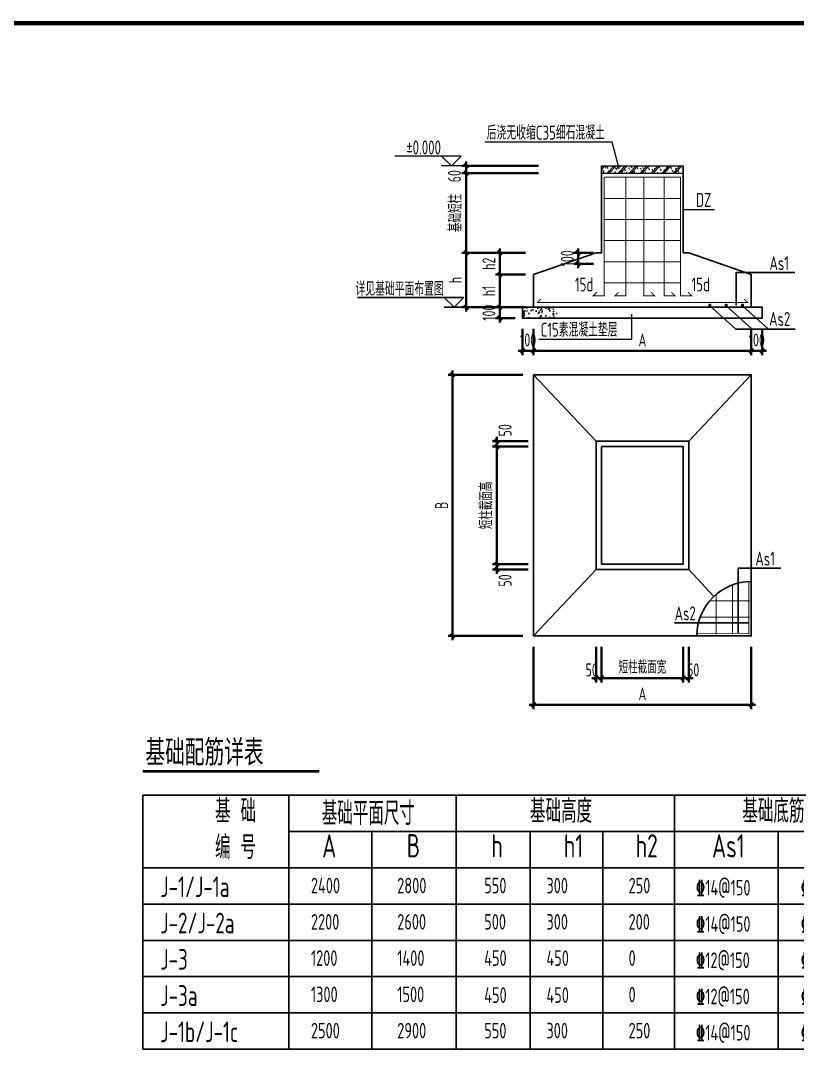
# Model space of a CAD drawing. Extents: x 69728788 to 150163257, y 20675998 to 43663798.
# Drawn here: x 75108611 to 75144537, y 21761923 to 21810388 of the extents above; entities that cross this region are included whole.
import ezdxf
from ezdxf.enums import TextEntityAlignment as Align

# ---------------------------------------------------------------- set-up
doc = ezdxf.new("R2010")
doc.units = 0
doc.header["$LTSCALE"] = 1000
doc.header["$MEASUREMENT"] = 0
doc.layers.get('0').update_dxf_attribs({"linetype": 'CONTINUOUS'})
doc.layers.get('DEFPOINTS').update_dxf_attribs({"linetype": 'CONTINUOUS'})
for name, color, linetype in [('BASE_DE', 7, 'CONTINUOUS'), ('COLU_DE_TH', 7, 'CONTINUOUS'), ('DIM', 3, 'CONTINUOUS'), ('HATCH', 254, 'CONTINUOUS'), ('NUM', 7, 'CONTINUOUS'), ('OTHER', 7, 'CONTINUOUS'), ('PUB_TEXT', 7, 'CONTINUOUS'), ('PUB_TITLE', 4, 'CONTINUOUS'), ('REIN', 1, 'CONTINUOUS'), ('TEXT', 7, 'CONTINUOUS'), ('THIN', 7, 'CONTINUOUS'), ('图名底线', 7, 'CONTINUOUS')]:
    doc.layers.add(name, color=color, linetype=linetype)
doc.layers.add('层116', color=1, linetype='CONTINUOUS', lineweight=35)
doc.styles.add('TSSD_Dimension', font='Tssdeng.shx', dxfattribs={"width": 0.699999988079071, "bigfont": 'hztxt.shx'})
doc.styles.add('TSSD_Rein', font='atssdeng.shx', dxfattribs={"width": 0.7, "bigfont": 'atssdchn.shx'})
doc.dimstyles.new('TSSD_200_100', dxfattribs={"dimtxt": 300, "dimasz": 100, "dimexe": 100, "dimexo": 250, "dimgap": 100, "dimtad": 1, "dimdec": 0, "dimlfac": 2, "dimzin": 0, "dimdsep": 46, "dimtxsty": 'TSSD_Dimension', "dimblk": 'ARCHTICK', "dimcen": 0, "dimdle": 100, "dimclrt": 7, "dimadec": 0, "dimazin": 0, "dimtfac": 1, "dimtdec": 0, "dimtix": 1, "dimtmove": 2, "dimatfit": 3, "dimfxl": 1, "dimtolj": 1, "dimtzin": 0, "dimarcsym": 0})
doc.dimstyles.new('TSSD_30_100', dxfattribs={"dimtxt": 300, "dimasz": 100, "dimexe": 100, "dimexo": 250, "dimgap": 100, "dimtad": 1, "dimdec": 0, "dimlfac": 0.3, "dimzin": 0, "dimdsep": 46, "dimtxsty": 'TSSD_Dimension', "dimblk": 'ARCHTICK', "dimcen": 0, "dimdle": 100, "dimclrt": 7, "dimadec": 0, "dimazin": 0, "dimtfac": 1, "dimtdec": 0, "dimtix": 1, "dimtmove": 2, "dimatfit": 3, "dimfxl": 1, "dimtolj": 1, "dimtzin": 0, "dimarcsym": 0})
pattern_1 = [(49.99999999999999, (326957.842831098, 399608.149270888), (135.5621745128575, -11.86015351182554), [14.17500000013752, -155.9250000015127]), (355, (326957.842831098, 399608.149270888), (-26.22400205311141, 142.1643132706814), [11.34000000011001, -124.7400000012101]), (100.4513999999999, (326969.1396786182, 399607.160925628), (109.3382731450108, 130.3040734507844), [12.04689591011685, -132.5158591692853]), (46.18420000000001, (326957.842831098, 399645.9492708883), (201.7085581922036, -31.28309370848791), [21.26250000020627, -233.887500002269]), (96.63559999999998, (326974.6518759032, 399643.3423358654), (176.6512513504187, 184.1082776019696), [18.0703444321751, -198.7737570019264]), (351.1842, (326957.842831098, 399645.9492708883), (176.6511076319693, 184.1084155766725), [17.01000000016502, -187.1100000018152]), (21, (326976.7428310982, 399636.4992708883), (112.8154328514837, -76.09497033648725), [14.17500000013752, -155.9250000015127]), (326.0000000000001, (326976.7428310982, 399636.4992708883), (45.98659773362508, 137.0533585151848), [11.34000000011001, -124.7400000012101]), (71.4514, (326986.1441131353, 399630.1580173543), (158.8020768034422, 60.95826387877237), [12.04689591011687, -132.5158591692856]), (45, (326957.842831098, 399608.149270888), (-127.2951305173902, 127.2951305173902), []), (45, (327004.9062880985, 399608.149270888), (-127.2951305173902, 127.2951305173902), [])]

# ---------------------------------------------------------------- blocks, each defined once
blk = doc.blocks.new('_ArchTick')
at = {"color": 0, "linetype": 'ByBlock', "const_width": 0.4}
blk.add_lwpolyline([(-0.5, -0.5), (0.5, 0.5)], dxfattribs=at)
blk = doc.blocks.new('*D366')
at = {"layer": 'DEFPOINTS', "color": 0}
for p in [(281346.482367634, 178904.594854259), (280497.6315778088, 176182.9948542326), (281346.482367634, 176182.9948542326)]:
    blk.add_point(p, dxfattribs=at)
at = {"layer": 'DIM', "color": 0, "lineweight": -2}
for p, q in [((281096.482367634, 178904.594854259), (280397.6315778088, 178904.594854259)), ((280497.6315778088, 179004.594854259), (280497.6315778088, 176082.9948542326)), ((281096.482367634, 176182.9948542326), (280397.6315778088, 176182.9948542326))]:
    blk.add_line(p, q, dxfattribs=at)
at = {"layer": 'DIM', "color": 0, "lineweight": -2, "xscale": 100, "yscale": 100, "zscale": 100}
for p, rotation in [((280497.6315778088, 178904.594854259), 90), ((280497.6315778088, 176182.9948542326), 270)]:
    blk.add_blockref('_ArchTick', p, dxfattribs=dict(at, rotation=rotation))
at = {"layer": 'DIM', "color": 7, "insert": (280247.6315778087, 177543.7948542459), "char_height": 300, "attachment_point": 5, "rotation": 90, "style": 'TSSD_Dimension'}
blk.add_mtext('\\A1;短柱截面高', dxfattribs=at)
blk = doc.blocks.new('*D367')
at = {"layer": 'DEFPOINTS', "color": 0}
for p in [(279468.5153659085, 180567.7948542752), (281346.482367634, 180567.7948542752), (281346.482367634, 174519.7948542165)]:
    blk.add_point(p, dxfattribs=at)
at = {"layer": 'DIM', "color": 0, "lineweight": -2}
for p, q in [((281096.482367634, 180567.7948542752), (279368.5153659085, 180567.7948542752)), ((279468.5153659085, 174419.7948542165), (279468.5153659085, 180667.7948542752)), ((281096.482367634, 174519.7948542165), (279368.5153659085, 174519.7948542165))]:
    blk.add_line(p, q, dxfattribs=at)
at = {"layer": 'DIM', "color": 0, "lineweight": -2, "xscale": 100, "yscale": 100, "zscale": 100}
for p, rotation in [((279468.5153659085, 180567.7948542752), 90), ((279468.5153659085, 174519.7948542165), 270)]:
    blk.add_blockref('_ArchTick', p, dxfattribs=dict(at, rotation=rotation))
at = {"layer": 'DIM', "color": 7, "insert": (279218.5153659084, 177543.7948542458), "char_height": 300, "attachment_point": 5, "rotation": 90, "style": 'TSSD_Dimension'}
blk.add_mtext('\\A1;B', dxfattribs=at)
blk = doc.blocks.new('*D368')
at = {"layer": 'DEFPOINTS', "color": 0}
for p in [(282921.4823676493, 174519.7948542165), (284811.4823676676, 174519.7948542165), (282921.4823676493, 173544.121851107)]:
    blk.add_point(p, dxfattribs=at)
at = {"layer": 'DIM', "color": 0, "lineweight": -2}
for p, q in [((282921.4823676493, 174269.7948542165), (282921.4823676493, 173444.121851107)), ((284811.4823676676, 174269.7948542165), (284811.4823676676, 173444.121851107)), ((284911.4823676676, 173544.121851107), (282821.4823676493, 173544.121851107))]:
    blk.add_line(p, q, dxfattribs=at)
at = {"layer": 'DIM', "color": 0, "lineweight": -2, "xscale": 100, "yscale": 100, "zscale": 100, "rotation": 180}
blk.add_blockref('_ArchTick', (282921.4823676493, 173544.121851107), dxfattribs=at)
at = {"layer": 'DIM', "color": 0, "lineweight": -2, "xscale": 100, "yscale": 100, "zscale": 100}
blk.add_blockref('_ArchTick', (284811.4823676676, 173544.121851107), dxfattribs=at)
at = {"layer": 'DIM', "color": 7, "insert": (283866.4823676585, 173794.121851107), "char_height": 300, "attachment_point": 5, "style": 'TSSD_Dimension'}
blk.add_mtext('\\A1;短柱截面宽', dxfattribs=at)
blk = doc.blocks.new('*D369')
at = {"layer": 'DEFPOINTS', "color": 0}
for p in [(282795.4823676481, 174519.7948542165), (282921.4823676493, 174519.7948542165), (282795.4823676481, 173544.121851107)]:
    blk.add_point(p, dxfattribs=at)
at = {"layer": 'DIM', "color": 0, "lineweight": -2}
for p, q in [((282795.4823676481, 174269.7948542165), (282795.4823676481, 173444.121851107)), ((282921.4823676493, 174269.7948542165), (282921.4823676493, 173444.121851107)), ((282795.4823676481, 173544.121851107), (282695.4823676481, 173544.121851107)), ((282921.4823676493, 173544.121851107), (282795.4823676481, 173544.121851107)), ((282921.4823676493, 173544.121851107), (283021.4823676493, 173544.121851107))]:
    blk.add_line(p, q, dxfattribs=at)
at = {"layer": 'DIM', "color": 0, "lineweight": -2, "xscale": 100, "yscale": 100, "zscale": 100}
blk.add_blockref('_ArchTick', (282795.4823676481, 173544.121851107), dxfattribs=at)
at = {"layer": 'DIM', "color": 0, "lineweight": -2, "xscale": 100, "yscale": 100, "zscale": 100, "rotation": 180}
blk.add_blockref('_ArchTick', (282921.4823676493, 173544.121851107), dxfattribs=at)
at = {"layer": 'DIM', "color": 7, "insert": (282691.6777522625, 173733.1218511089), "char_height": 300, "attachment_point": 5, "style": 'TSSD_Dimension'}
blk.add_mtext('\\A1;50', dxfattribs=at)
blk = doc.blocks.new('*D370')
at = {"layer": 'DEFPOINTS', "color": 0}
for p in [(284811.4823676676, 174519.7948542165), (284937.4823676688, 174519.7948542165), (284937.4823676688, 173544.121851107)]:
    blk.add_point(p, dxfattribs=at)
at = {"layer": 'DIM', "color": 0, "lineweight": -2}
for p, q in [((284811.4823676676, 174269.7948542165), (284811.4823676676, 173444.121851107)), ((284937.4823676688, 174269.7948542165), (284937.4823676688, 173444.121851107)), ((284811.4823676676, 173544.121851107), (284711.4823676676, 173544.121851107)), ((284811.4823676676, 173544.121851107), (284937.4823676688, 173544.121851107)), ((284937.4823676688, 173544.121851107), (285037.4823676688, 173544.121851107))]:
    blk.add_line(p, q, dxfattribs=at)
at = {"layer": 'DIM', "color": 0, "lineweight": -2, "xscale": 100, "yscale": 100, "zscale": 100}
blk.add_blockref('_ArchTick', (284811.4823676676, 173544.121851107), dxfattribs=at)
at = {"layer": 'DIM', "color": 0, "lineweight": -2, "xscale": 100, "yscale": 100, "zscale": 100, "rotation": 180}
blk.add_blockref('_ArchTick', (284937.4823676688, 173544.121851107), dxfattribs=at)
at = {"layer": 'DIM', "color": 7, "insert": (285041.2869830544, 173733.1218511089), "char_height": 300, "attachment_point": 5, "style": 'TSSD_Dimension'}
blk.add_mtext('\\A1;50', dxfattribs=at)
blk = doc.blocks.new('*D371')
at = {"layer": 'DEFPOINTS', "color": 0}
for p in [(281346.482367634, 174519.7948542165), (286386.482367683, 174519.7948542165), (286386.482367683, 172926.2926893408)]:
    blk.add_point(p, dxfattribs=at)
at = {"layer": 'DIM', "color": 0, "lineweight": -2}
for p, q in [((281346.482367634, 174269.7948542165), (281346.482367634, 172826.2926893408)), ((286386.482367683, 174269.7948542165), (286386.482367683, 172826.2926893408)), ((281246.482367634, 172926.2926893408), (286486.482367683, 172926.2926893408))]:
    blk.add_line(p, q, dxfattribs=at)
at = {"layer": 'DIM', "color": 0, "lineweight": -2, "xscale": 100, "yscale": 100, "zscale": 100, "rotation": 180}
blk.add_blockref('_ArchTick', (281346.482367634, 172926.2926893408), dxfattribs=at)
at = {"layer": 'DIM', "color": 0, "lineweight": -2, "xscale": 100, "yscale": 100, "zscale": 100}
blk.add_blockref('_ArchTick', (286386.482367683, 172926.2926893408), dxfattribs=at)
at = {"layer": 'DIM', "color": 7, "insert": (283866.4823676585, 173176.2926893408), "char_height": 300, "attachment_point": 5, "style": 'TSSD_Dimension'}
blk.add_mtext('\\A1;A', dxfattribs=at)
blk = doc.blocks.new('_reinbk')
blk.add_line((0, 0), (0, 0))
blk = doc.blocks.new('*D372')
at = {"layer": 'DEFPOINTS', "color": 0}
for p in [(280562.8625881519, 182888.6335371005), (281411.7133779771, 182888.6335371005), (281411.7133779771, 182132.6335370931)]:
    blk.add_point(p, dxfattribs=at)
at = {"layer": 'DIM', "color": 0, "lineweight": -2}
for p, q in [((280562.8625881519, 182032.6335370931), (280562.8625881519, 182988.6335371005)), ((281161.7133779771, 182888.6335371005), (280462.8625881519, 182888.6335371005)), ((281161.7133779771, 182132.6335370931), (280462.8625881519, 182132.6335370931))]:
    blk.add_line(p, q, dxfattribs=at)
at = {"layer": 'DIM', "color": 0, "lineweight": -2, "xscale": 100, "yscale": 100, "zscale": 100}
for p, rotation in [((280562.8625881519, 182888.6335371005), 90), ((280562.8625881519, 182132.6335370931), 270)]:
    blk.add_blockref('_ArchTick', p, dxfattribs=dict(at, rotation=rotation))
at = {"layer": 'DIM', "color": 7, "insert": (280312.8625881518, 182510.6335370968), "char_height": 300, "attachment_point": 5, "rotation": 90, "style": 'TSSD_Dimension'}
blk.add_mtext('\\A1;h1', dxfattribs=at)
blk = doc.blocks.new('*D373')
at = {"layer": 'DEFPOINTS', "color": 0}
for p in [(280562.8625881519, 183392.6335371053), (281411.7133779771, 183392.6335371053), (281411.7133779771, 182888.6335371005)]:
    blk.add_point(p, dxfattribs=at)
at = {"layer": 'DIM', "color": 0, "lineweight": -2}
for p, q in [((280562.8625881519, 183392.6335371053), (280562.8625881519, 183492.6335371053)), ((281161.7133779771, 183392.6335371053), (280462.8625881519, 183392.6335371053)), ((280562.8625881519, 182888.6335371005), (280562.8625881519, 183392.6335371053)), ((281161.7133779771, 182888.6335371005), (280462.8625881519, 182888.6335371005)), ((280562.8625881519, 182888.6335371005), (280562.8625881519, 182788.6335371005))]:
    blk.add_line(p, q, dxfattribs=at)
at = {"layer": 'DIM', "color": 0, "lineweight": -2, "xscale": 100, "yscale": 100, "zscale": 100}
for p, rotation in [((280562.8625881519, 183392.6335371053), 270), ((280562.8625881519, 182888.6335371005), 90)]:
    blk.add_blockref('_ArchTick', p, dxfattribs=dict(at, rotation=rotation))
at = {"layer": 'DIM', "color": 7, "insert": (280312.8625881518, 183140.6335371029), "char_height": 300, "attachment_point": 5, "rotation": 90, "style": 'TSSD_Dimension'}
blk.add_mtext('\\A1;h2', dxfattribs=at)
blk = doc.blocks.new('*D374')
at = {"layer": 'DEFPOINTS', "color": 0}
for p in [(281411.7133779771, 183392.6335371053), (279785.746376254, 182132.6335370931), (281411.7133779771, 182132.6335370931)]:
    blk.add_point(p, dxfattribs=at)
at = {"layer": 'DIM', "color": 0, "lineweight": -2}
for p, q in [((279785.746376254, 183492.6335371053), (279785.746376254, 182032.6335370931)), ((281161.7133779771, 183392.6335371053), (279685.746376254, 183392.6335371053)), ((281161.7133779771, 182132.6335370931), (279685.746376254, 182132.6335370931))]:
    blk.add_line(p, q, dxfattribs=at)
at = {"layer": 'DIM', "color": 0, "lineweight": -2, "xscale": 100, "yscale": 100, "zscale": 100}
for p, rotation in [((279785.746376254, 183392.6335371053), 90), ((279785.746376254, 182132.6335370931), 270)]:
    blk.add_blockref('_ArchTick', p, dxfattribs=dict(at, rotation=rotation))
at = {"layer": 'DIM', "color": 7, "insert": (279535.746376254, 182762.6335370992), "char_height": 300, "attachment_point": 5, "rotation": 90, "style": 'TSSD_Dimension'}
blk.add_mtext('\\A1;h', dxfattribs=at)
blk = doc.blocks.new('*D375')
at = {"layer": 'DEFPOINTS', "color": 0}
for p in [(281094.4823676316, 181880.6335370906), (281346.4823676341, 181880.6335370906), (281346.4823676341, 181124.6335370833)]:
    blk.add_point(p, dxfattribs=at)
at = {"layer": 'DIM', "color": 0, "lineweight": -2}
for p, q in [((281094.4823676316, 181630.6335370906), (281094.4823676316, 181024.6335370833)), ((281346.4823676341, 181630.6335370906), (281346.4823676341, 181024.6335370833)), ((281094.4823676316, 181124.6335370833), (280994.4823676316, 181124.6335370833)), ((281094.4823676316, 181124.6335370833), (281346.4823676341, 181124.6335370833)), ((281346.4823676341, 181124.6335370833), (281446.4823676341, 181124.6335370833))]:
    blk.add_line(p, q, dxfattribs=at)
at = {"layer": 'DIM', "color": 0, "lineweight": -2, "xscale": 100, "yscale": 100, "zscale": 100}
blk.add_blockref('_ArchTick', (281094.4823676316, 181124.6335370833), dxfattribs=at)
at = {"layer": 'DIM', "color": 0, "lineweight": -2, "xscale": 100, "yscale": 100, "zscale": 100, "rotation": 180}
blk.add_blockref('_ArchTick', (281346.4823676341, 181124.6335370833), dxfattribs=at)
at = {"layer": 'DIM', "color": 7, "insert": (281220.4823676329, 181374.6335370833), "char_height": 300, "attachment_point": 5, "style": 'TSSD_Dimension'}
blk.add_mtext('\\A1;100', dxfattribs=at)
blk = doc.blocks.new('*D376')
at = {"layer": 'DEFPOINTS', "color": 0}
for p in [(281346.4823676341, 181880.6335370906), (286386.4823676829, 181880.6335370906), (286386.4823676829, 181124.6335370833)]:
    blk.add_point(p, dxfattribs=at)
at = {"layer": 'DIM', "color": 0, "lineweight": -2}
for p, q in [((281346.4823676341, 181630.6335370906), (281346.4823676341, 181024.6335370833)), ((286386.4823676829, 181630.6335370906), (286386.4823676829, 181024.6335370833)), ((281246.4823676341, 181124.6335370833), (286486.4823676829, 181124.6335370833))]:
    blk.add_line(p, q, dxfattribs=at)
at = {"layer": 'DIM', "color": 0, "lineweight": -2, "xscale": 100, "yscale": 100, "zscale": 100, "rotation": 180}
blk.add_blockref('_ArchTick', (281346.4823676341, 181124.6335370833), dxfattribs=at)
at = {"layer": 'DIM', "color": 0, "lineweight": -2, "xscale": 100, "yscale": 100, "zscale": 100}
blk.add_blockref('_ArchTick', (286386.4823676829, 181124.6335370833), dxfattribs=at)
at = {"layer": 'DIM', "color": 7, "insert": (283866.4823676585, 181374.6335370833), "char_height": 300, "attachment_point": 5, "style": 'TSSD_Dimension'}
blk.add_mtext('\\A1;A', dxfattribs=at)
blk = doc.blocks.new('*D377')
at = {"layer": 'DEFPOINTS', "color": 0}
for p in [(286386.4823676829, 181880.6335370906), (286638.4823676854, 181880.6335370906), (286638.4823676854, 181124.6335370833)]:
    blk.add_point(p, dxfattribs=at)
at = {"layer": 'DIM', "color": 0, "lineweight": -2}
for p, q in [((286386.4823676829, 181630.6335370906), (286386.4823676829, 181024.6335370833)), ((286638.4823676854, 181630.6335370906), (286638.4823676854, 181024.6335370833)), ((286386.4823676829, 181124.6335370833), (286286.4823676829, 181124.6335370833)), ((286386.4823676829, 181124.6335370833), (286638.4823676854, 181124.6335370833)), ((286638.4823676854, 181124.6335370833), (286738.4823676854, 181124.6335370833))]:
    blk.add_line(p, q, dxfattribs=at)
at = {"layer": 'DIM', "color": 0, "lineweight": -2, "xscale": 100, "yscale": 100, "zscale": 100}
blk.add_blockref('_ArchTick', (286386.4823676829, 181124.6335370833), dxfattribs=at)
at = {"layer": 'DIM', "color": 0, "lineweight": -2, "xscale": 100, "yscale": 100, "zscale": 100, "rotation": 180}
blk.add_blockref('_ArchTick', (286638.4823676854, 181124.6335370833), dxfattribs=at)
at = {"layer": 'DIM', "color": 7, "insert": (286512.4823676841, 181374.6335370833), "char_height": 300, "attachment_point": 5, "style": 'TSSD_Dimension'}
blk.add_mtext('\\A1;100', dxfattribs=at)
blk = doc.blocks.new('*D378')
at = {"layer": 'DEFPOINTS', "color": 0}
for p in [(282377.162367644, 183392.6335371053), (282981.9623676499, 183392.6335371053), (282981.9623676499, 183140.6335371028)]:
    blk.add_point(p, dxfattribs=at)
at = {"layer": 'DIM', "color": 0, "lineweight": -2}
for p, q in [((282377.162367644, 183392.6335371053), (282377.162367644, 183492.6335371053)), ((282731.9623676499, 183392.6335371053), (282277.162367644, 183392.6335371053)), ((282377.162367644, 183140.6335371028), (282377.162367644, 183392.6335371053)), ((282731.9623676499, 183140.6335371028), (282277.162367644, 183140.6335371028)), ((282377.162367644, 183140.6335371028), (282377.162367644, 183040.6335371028))]:
    blk.add_line(p, q, dxfattribs=at)
at = {"layer": 'DIM', "color": 0, "lineweight": -2, "xscale": 100, "yscale": 100, "zscale": 100}
for p, rotation in [((282377.162367644, 183392.6335371053), 270), ((282377.162367644, 183140.6335371028), 90)]:
    blk.add_blockref('_ArchTick', p, dxfattribs=dict(at, rotation=rotation))
at = {"layer": 'DIM', "color": 7, "insert": (282127.162367644, 183266.6335371041), "char_height": 300, "attachment_point": 5, "rotation": 90, "style": 'TSSD_Dimension'}
blk.add_mtext('\\A1;100', dxfattribs=at)
blk = doc.blocks.new('*D379')
at = {"layer": 'DEFPOINTS', "color": 0}
for p in [(281712.4937517341, 185408.6335371248), (279785.746376254, 185242.3135371232), (281712.4937517341, 185242.3135371232)]:
    blk.add_point(p, dxfattribs=at)
at = {"layer": 'DIM', "color": 0, "lineweight": -2}
for p, q in [((281462.4937517341, 185408.6335371248), (279685.746376254, 185408.6335371248)), ((279785.746376254, 185408.6335371248), (279785.746376254, 185508.6335371248)), ((279785.746376254, 185408.6335371248), (279785.746376254, 185242.3135371232)), ((281462.4937517341, 185242.3135371232), (279685.746376254, 185242.3135371232)), ((279785.746376254, 185242.3135371232), (279785.746376254, 185142.3135371232))]:
    blk.add_line(p, q, dxfattribs=at)
at = {"layer": 'DIM', "color": 0, "lineweight": -2, "xscale": 100, "yscale": 100, "zscale": 100}
for p, rotation in [((279785.746376254, 185408.6335371248), 270), ((279785.746376254, 185242.3135371232), 90)]:
    blk.add_blockref('_ArchTick', p, dxfattribs=dict(at, rotation=rotation))
at = {"layer": 'DIM', "color": 7, "lineweight": 5, "insert": (279515.7463762514, 185168.7053846536), "char_height": 300, "attachment_point": 5, "rotation": 90, "style": 'TSSD_Dimension'}
blk.add_mtext('\\A1;60', dxfattribs=at)
blk = doc.blocks.new('*D380')
at = {"layer": 'DEFPOINTS', "color": 0}
for p in [(281712.4937517341, 185242.3135371232), (279785.746376254, 183392.6335371053), (280431.4178175385, 183392.6335371053)]:
    blk.add_point(p, dxfattribs=at)
at = {"layer": 'DIM', "color": 0, "lineweight": -2}
for p, q in [((281462.4937517341, 185242.3135371232), (279685.746376254, 185242.3135371232)), ((279785.746376254, 185342.3135371232), (279785.746376254, 183292.6335371053)), ((280181.4178175385, 183392.6335371053), (279685.746376254, 183392.6335371053))]:
    blk.add_line(p, q, dxfattribs=at)
at = {"layer": 'DIM', "color": 0, "lineweight": -2, "xscale": 100, "yscale": 100, "zscale": 100}
for p, rotation in [((279785.746376254, 185242.3135371232), 90), ((279785.746376254, 183392.6335371053), 270)]:
    blk.add_blockref('_ArchTick', p, dxfattribs=dict(at, rotation=rotation))
at = {"layer": 'DIM', "color": 7, "lineweight": 5, "insert": (279535.746376254, 184317.4735371143), "char_height": 300, "attachment_point": 5, "rotation": 90, "style": 'TSSD_Dimension'}
blk.add_mtext('\\A1;基础短柱', dxfattribs=at)
blk = doc.blocks.new('*D381')
at = {"layer": 'DEFPOINTS', "color": 0}
for p in [(280562.8625881519, 182132.6335370931), (281167.6625881577, 182132.6335370931), (281167.6625881577, 181880.6335370906)]:
    blk.add_point(p, dxfattribs=at)
at = {"layer": 'DIM', "color": 0, "lineweight": -2}
for p, q in [((280562.8625881519, 182132.6335370931), (280562.8625881519, 182232.6335370931)), ((280917.6625881577, 182132.6335370931), (280462.8625881519, 182132.6335370931)), ((280562.8625881519, 181880.6335370906), (280562.8625881519, 182132.6335370931)), ((280917.6625881577, 181880.6335370906), (280462.8625881519, 181880.6335370906)), ((280562.8625881519, 181880.6335370906), (280562.8625881519, 181780.6335370906))]:
    blk.add_line(p, q, dxfattribs=at)
at = {"layer": 'DIM', "color": 0, "lineweight": -2, "xscale": 100, "yscale": 100, "zscale": 100}
for p, rotation in [((280562.8625881519, 182132.6335370931), 270), ((280562.8625881519, 181880.6335370906), 90)]:
    blk.add_blockref('_ArchTick', p, dxfattribs=dict(at, rotation=rotation))
at = {"layer": 'DIM', "color": 7, "insert": (280312.8625881518, 182006.6335370919), "char_height": 300, "attachment_point": 5, "rotation": 90, "style": 'TSSD_Dimension'}
blk.add_mtext('\\A1;100', dxfattribs=at)
blk = doc.blocks.new('*D382')
at = {"layer": 'DEFPOINTS', "color": 0}
for p in [(280497.6315778088, 176182.9948542326), (281473.3045809182, 176182.9948542326), (281473.3045809182, 176056.9948542314)]:
    blk.add_point(p, dxfattribs=at)
at = {"layer": 'DIM', "color": 0, "lineweight": -2}
for p, q in [((281223.3045809182, 176182.9948542326), (280397.6315778088, 176182.9948542326)), ((280497.6315778088, 176182.9948542326), (280497.6315778088, 176282.9948542326)), ((280497.6315778088, 176056.9948542314), (280497.6315778088, 176182.9948542326)), ((281223.3045809182, 176056.9948542314), (280397.6315778088, 176056.9948542314)), ((280497.6315778088, 176056.9948542314), (280497.6315778088, 175956.9948542314))]:
    blk.add_line(p, q, dxfattribs=at)
at = {"layer": 'DIM', "color": 0, "lineweight": -2, "xscale": 100, "yscale": 100, "zscale": 100}
for p, rotation in [((280497.6315778088, 176182.9948542326), 270), ((280497.6315778088, 176056.9948542314), 90)]:
    blk.add_blockref('_ArchTick', p, dxfattribs=dict(at, rotation=rotation))
at = {"layer": 'DIM', "color": 7, "insert": (280686.6315778106, 175804.2734648351), "char_height": 300, "attachment_point": 5, "rotation": 90, "style": 'TSSD_Dimension'}
blk.add_mtext('\\A1;50', dxfattribs=at)
blk = doc.blocks.new('*D383')
at = {"layer": 'DEFPOINTS', "color": 0}
for p in [(280497.6315778088, 178904.5948542591), (281473.3045809182, 179030.5948542603), (281473.3045809182, 178904.5948542591)]:
    blk.add_point(p, dxfattribs=at)
at = {"layer": 'DIM', "color": 0, "lineweight": -2}
for p, q in [((280497.6315778088, 179030.5948542603), (280497.6315778088, 179130.5948542603)), ((281223.3045809182, 179030.5948542603), (280397.6315778088, 179030.5948542603)), ((281223.3045809182, 178904.5948542591), (280397.6315778088, 178904.5948542591)), ((280497.6315778088, 179030.5948542603), (280497.6315778088, 178904.5948542591)), ((280497.6315778088, 178904.5948542591), (280497.6315778088, 178804.5948542591))]:
    blk.add_line(p, q, dxfattribs=at)
at = {"layer": 'DIM', "color": 0, "lineweight": -2, "xscale": 100, "yscale": 100, "zscale": 100}
for p, rotation in [((280497.6315778088, 179030.5948542603), 270), ((280497.6315778088, 178904.5948542591), 90)]:
    blk.add_blockref('_ArchTick', p, dxfattribs=dict(at, rotation=rotation))
at = {"layer": 'DIM', "color": 7, "insert": (280686.6315778106, 179283.3162436566), "char_height": 300, "attachment_point": 5, "rotation": 90, "style": 'TSSD_Dimension'}
blk.add_mtext('\\A1;50', dxfattribs=at)
blk = doc.blocks.new('1253675')
at = {"layer": 'NUM', "const_width": 90.00000000087307}
blk.add_lwpolyline([(73146241.93069491, 21770405.87134729), (73140114.48135279, 21770405.87134729)], dxfattribs=at)
at = {"layer": '图名底线'}
for p, q in [((73165869.94598377, 21769577.00453719), (73140123.2222583, 21769577.00453719)), ((73140123.2222583, 21769577.00453719), (73140123.22225834, 21760756.97289648)), ((73145184.2206457, 21769577.00453719), (73145184.2206457, 21760756.97289648)), ((73145184.2206457, 21769577.00453719), (73145184.2206457, 21760756.97289648)), ((73145184.2206457, 21769577.00453719), (73145184.2206457, 21760756.97289648)), ((73150992.7124642, 21760756.97289648), (73150992.71246421, 21769577.00453719)), ((73158576.93547282, 21760756.97289648), (73158576.93547279, 21769577.00453719)), ((73165869.94598377, 21769577.00453719), (73165869.94598372, 21760756.97289648)), ((73165869.94598377, 21768317.00453718), (73145184.2206457, 21768317.00453718)), ((73145184.22064568, 21760756.97289648), (73145184.2206457, 21768317.00453718)), ((73148071.8731935, 21760756.97289648), (73148071.87319349, 21768317.00453718)), ((73150992.7124642, 21760756.97289648), (73150992.71246421, 21768317.00453718)), ((73153565.28814939, 21760756.97289648), (73153565.28814937, 21768317.00453718)), ((73156083.0363351, 21760756.97289648), (73156083.03633507, 21768317.00453718)), ((73156083.03633507, 21768317.00453718), (73156083.0363351, 21760756.97289648)), ((73156083.0363351, 21760756.97289648), (73156083.03633507, 21768317.00453718)), ((73158576.93547277, 21762016.97992774), (73158576.93547279, 21768317.00453718)), ((73162181.05765302, 21760756.97289648), (73162181.05765301, 21768317.00453718)), ((73165869.94598377, 21767057.00805279), (73140123.2222583, 21767057.00805279)), ((73165869.94598377, 21765797.00102153), (73140123.2222583, 21765797.00102153)), ((73165869.94598377, 21764536.99399026), (73140123.2222583, 21764536.99399026)), ((73165869.94598377, 21763276.986959), (73140123.2222583, 21763276.986959)), ((73165869.94598377, 21762016.97992774), (73140123.2222583, 21762016.97992774)), ((73165869.9459838, 21760756.97289648), (73140123.22225833, 21760756.97289648))]:
    blk.add_line(p, q, dxfattribs=at)
at = {"layer": 'NUM', "style": 'TSSD_Rein', "width": 0.8}
blk.add_text('基础配筋详表', height=900.0000000087308, dxfattribs=at).set_placement((73140206.88468723, 21770609.33497413, 180.0000000017461))
at = {"layer": 'PUB_TEXT', "style": 'TSSD_Rein', "width": 0.7}
for s, height, p in [('基 础 ', 810.0000000078577, (73142625.3616574, 21768623.00453718)), ('基础平面尺寸', 810.0000000078577, (73146330.55428219, 21768547.26587233)), ('基础高度', 810.0000000078577, (73153559.69663222, 21768623.00453718)), ('基础底筋 ', 810.0000000078577, (73160932.46101211, 21768623.00453718)), ('编 号 ', 810.0000000078577, (73142625.3616574, 21767363.00805279)), ('A', 810.0000000078577, (73146346.65019217, 21767417.00453717)), ('B', 810.0000000078577, (73149282.25927286, 21767417.00453717)), ('h', 810.0000000078577, (73152215.28814937, 21767417.00453717)), ('h1', 810.0000000078577, (73154733.04336631, 21767417.00453717)), ('h2', 810.0000000078577, (73157226.94250402, 21767417.00453717)), ('As1 ', 810.0000000078577, (73159882.58424684, 21767417.00453717)), ('As2 ', 810.0000000078577, (73163519.84274656, 21767417.00453717)), ('J-1/J-1a', 720.0000000069846, (73140722.70578572, 21766039.27377911)), ('J-2/J-2a', 720.0000000069846, (73140722.70578569, 21764779.26674785)), ('J-3', 720.0000000069846, (73140722.7057857, 21763519.26850565)), ('J-3a', 720.0000000069846, (73140722.7057857, 21762259.26147439)), ('J-1b/J-1c', 720.0000000069846, (73140722.70578574, 21760999.24565407))]:
    blk.add_text(s, height=height, dxfattribs=at).set_placement(p)
at = {"layer": 'TEXT', "style": 'TSSD_Rein', "width": 0.7}
for s, p in [('2400', (73145954.36450319, 21766170.36479959)), ('2800', (73148950.78859252, 21766170.36479959)), ('550', (73151969.92191589, 21766170.36479959)), ('300', (73154129.92543153, 21766170.36479959)), ('250', (73156981.57275492, 21766170.36479959)), ('%%13214@150', (73159321.00952052, 21766096.57738388)), ('%%13214@150', (73162958.26802021, 21766096.57738388)), ('2200', (73145954.36450319, 21764910.35776833)), ('2600', (73148950.78859252, 21764910.35776833)), ('500', (73151969.92191589, 21764910.35776833)), ('300', (73154129.92543153, 21764910.35776833)), ('200', (73156981.57275492, 21764910.35776833)), ('%%13214@150', (73159321.00952052, 21764836.57035262)), ('%%13214@150', (73162958.26802021, 21764836.57035262)), ('1200', (73145954.36450319, 21763650.35073707)), ('1400', (73148950.78859252, 21763650.35073707)), ('450', (73151969.92191587, 21763650.35952613)), ('450', (73154129.92543152, 21763650.35952613)), ('0', (73156981.5727549, 21763650.35952613)), ('%%13212@150', (73159321.00952052, 21763576.56332136)), ('%%13212@150', (73162958.26802021, 21763576.56332136)), ('1300', (73145954.36450319, 21762390.34370581)), ('1500', (73148950.78859252, 21762390.34370581)), ('450', (73151969.92191589, 21762364.20097031)), ('450', (73154129.92543153, 21762364.20097031)), ('0', (73156981.57275492, 21762382.5809099)), ('%%13212@150', (73159321.00952052, 21762316.5562901)), ('%%13212@150', (73162958.26802021, 21762316.5562901)), ('2500', (73145954.3645032, 21761130.33667455)), ('2900', (73148950.78859253, 21761130.33667455)), ('550', (73151969.9219159, 21761130.33667455)), ('300', (73154129.92543155, 21761130.33667455)), ('250', (73156981.57275493, 21761130.33667455)), ('%%13214@150', (73159321.00952053, 21761056.54925884)), ('%%13214@150', (73162958.26802023, 21761056.54925884))]:
    blk.add_text(s, height=540.0000000052385, dxfattribs=at).set_placement(p)
blk = doc.blocks.new('新块GHGHJGFHGH')
at = {"layer": 'HATCH', "lineweight": 5}
h = blk.add_hatch(dxfattribs=at)
h.set_pattern_fill('SECOND_CONCRETE', color=256, scale=18.90000000018335, style=0)
h.set_pattern_definition(pattern_1)
h.paths.add_polyline_path([(284433.482367664, 185408.6335371248), (282921.4823676493, 185408.6335371248), (282921.4823676493, 185242.3135371232), (284433.482367664, 185242.3135371232)])
h = blk.add_hatch(dxfattribs=at)
h.set_pattern_fill('SECOND_CONCRETE', color=256, scale=18.90000000018335, style=0)
h.set_pattern_definition(pattern_1)
h.paths.add_polyline_path([(284811.4823676676, 185242.3135371232), (284811.4823676676, 185408.6335371248), (284433.482367664, 185408.6335371248), (284433.482367664, 185242.3135371232)])
at = {"layer": 'HATCH'}
h = blk.add_hatch(dxfattribs=at)
h.set_pattern_fill('AR-CONC', color=256, scale=1.890000000018336, style=0)
h.set_pattern_definition([(49.99999999999999, (283866.4823676585, 182132.6335370931), (344.329024405788, -30.12487166881909), [36.00450000034929, -396.0495000038422]), (355, (283866.4823676585, 182132.6335370931), (-66.6089410946568, 361.0970550508233), [28.80360000027943, -316.8396000030737]), (100.4509999999999, (283895.1763476588, 182130.1231445931), (277.7213281513572, 330.9705399835625), [30.59910000029685, -336.5901000032654]), (46.18420000000001, (283866.4823676585, 182228.645537094), (512.3393872910958, -79.45999979362517), [54.00675000052393, -594.0742500057632]), (96.63559999999998, (283909.1772786589, 182222.0239220939), (448.6940031455411, 467.6343006367297), [45.8986500004449, -504.8851500048948]), (351.1840000000001, (283866.4823676585, 182228.645537094), (448.694704992688, 467.6334727610663), [43.20540000041915, -475.2594000046106]), (21, (283914.4883676589, 182204.6425370938), (286.5521228916543, -193.2818299985562), [36.00450000034929, -396.0495000038422]), (326.0000000000001, (283914.4883676589, 182204.6425370938), (116.8058335781861, 348.1152559745606), [28.80360000027943, -316.8396000030737]), (71.4514, (283938.3675726592, 182188.5357680936), (403.3571675594483, 154.8342010848507), [30.59910000029686, -336.5901000032654]), (37.50000000000001, (283866.4823676585, 182132.6335370931), (5.837460143675164, 159.8090234718097), [0, -312.9991200030365, 0, -321.6402000031204, 0, -318.0397500030854]), (7.499999999999999, (283866.4823676585, 182132.6335370931), (126.289162145703, 189.3412864080827), [0, -183.382920001779, 0, -305.7982200029666, 0, -121.2151500011759]), (327.5, (283759.4289876574, 182132.6335370931), (256.2662248678731, -10.82732614625787), [0, -120.0150000011643, 0, -374.4468000036326, 0, -496.8621000048201]), (317.5, (283711.422987657, 182132.6335370931), (279.9641528222901, 48.0560680534656), [0, -156.0195000015136, 0, -248.6710800024124, 0, -352.844100003423])])
h.paths.add_polyline_path([(281094.4823676316, 182132.6335370931), (281094.4823676316, 181880.6335370906), (281934.4823676397, 181880.6335370906), (281934.4823676397, 182132.6335370931)], flags=0)
at = {"layer": 'BASE_DE', "lineweight": 5}
for p, q in [((282921.4823676493, 185408.6335371248), (284811.4823676676, 185408.6335371248)), ((282921.4823676493, 185242.3135371232), (284811.4823676676, 185242.3135371232))]:
    blk.add_line(p, q, dxfattribs=at)
at = {"layer": 'BASE_DE'}
for p, q in [((281346.482367634, 180567.7948542752), (282795.4823676481, 179030.5948542602)), ((286386.482367683, 180567.7948542752), (284937.4823676688, 179030.5948542602)), ((281346.482367634, 174519.7948542165), (282795.4823676481, 176056.9948542313)), ((285522.2198315185, 175436.6646751908), (284937.4823676688, 176056.9948542313))]:
    blk.add_line(p, q, dxfattribs=at)
for points in [[(281346.4823676341, 182132.6335370931), (281346.4823676341, 182888.6335371005), (282795.4823676481, 183392.6335371053), (282921.4823676493, 183392.6335371053), (282921.4823676493, 185408.6335371248)], [(284811.4823676676, 185408.6335371248), (284811.4823676676, 183392.6335371053), (284937.4823676689, 183392.6335371053), (286386.4823676829, 182888.6335371005), (286386.4823676829, 182132.6335370931)], [(281094.4823676316, 182132.6335370931), (286638.4823676854, 182132.6335370931), (286638.4823676854, 181880.6335370906), (281094.4823676316, 181880.6335370906), (281094.4823676316, 182132.6335370931)], [(281346.482367634, 174519.7948542165), (286386.482367683, 174519.7948542165), (286386.482367683, 180567.7948542752), (281346.482367634, 180567.7948542752), (281346.482367634, 174519.7948542165)], [(282795.4823676481, 176056.9948542313), (284937.4823676688, 176056.9948542313), (284937.4823676688, 179030.5948542602), (282795.4823676481, 179030.5948542602), (282795.4823676481, 176056.9948542313)]]:
    blk.add_lwpolyline(points, dxfattribs=at)
blk.add_arc((286386.482367683, 174519.7948542165), 1260.000000012224, 90, 180, dxfattribs=at)
at = {"layer": 'COLU_DE_TH'}
blk.add_lwpolyline([(282921.4823676493, 176182.9948542326), (284811.4823676676, 176182.9948542326), (284811.4823676676, 178904.594854259), (282921.4823676493, 178904.594854259), (282921.4823676493, 176182.9948542326)], dxfattribs=at)
at = {"layer": 'REIN', "const_width": 22.68000000022003}
for points in [[(282981.9623676499, 185149.5875143098), (282981.9623676499, 182401.0135370957), (282729.9623676475, 182401.0135370957), (282810.1482766347, 182481.1994460829)], [(282981.9623676499, 185149.5875143098), (284751.002367667, 185149.5875143098)], [(283484.2451240354, 185149.5875143098), (283484.2451240354, 182401.0135370957), (283232.245124033, 182401.0135370957), (283312.4310330204, 182481.1994460829)], [(283896.0204929677, 185149.5875143098), (283896.0204929677, 182401.0135370957), (284148.0204929701, 182401.0135370957), (284067.8345839828, 182481.1994460829)], [(284367.5184178451, 185149.5875143098), (284367.5184178451, 182401.0135370957), (284619.5184178475, 182401.0135370957), (284539.3325088602, 182481.1994460829)], [(284751.002367667, 185149.5875143098), (284751.002367667, 182401.0135370957), (285003.0023676695, 182401.0135370957), (284922.8164586822, 182481.1994460829)], [(282981.9623676499, 184651.7374808918), (284751.002367667, 184651.7374808918)], [(282981.9623676499, 184164.1174808871), (284751.002367667, 184164.1174808871)], [(282981.9623676499, 183676.4974808823), (284751.002367667, 183676.4974808823)], [(282981.9623676499, 183188.8774808776), (284751.002367667, 183188.8774808776)], [(282981.9623676499, 182701.2574808729), (284751.002367667, 182701.2574808729)], [(281513.6082766221, 182323.6653284066), (281433.422367635, 182243.4794194194), (286299.542367682, 182243.4794194194), (286219.3564586948, 182323.6653284066)], [(285948.0023676787, 174557.5948542168), (285948.0023676787, 175701.0379662078)], [(286326.0023676823, 174557.5948542168), (286326.0023676823, 175778.3424971885)], [(285570.002367675, 174557.5948542168), (285570.002367675, 175479.4616764093)], [(286348.6823676826, 175336.2748542244), (285426.81554549, 175336.2748542244)], [(286348.6823676826, 174958.2748542207), (285205.2392556915, 174958.2748542207)], [(286348.6823676826, 174580.2748542171), (285127.9347247108, 174580.2748542171)]]:
    blk.add_lwpolyline(points, dxfattribs=at)
at = {"layer": 'REIN', "const_width": 37.80000000036671}
for points in [[(285407.4623676734, 182178.5144021718, 1), (285445.2623676738, 182178.5144021718, 1)], [(285785.462367677, 182178.5144021718, 1), (285823.2623676774, 182178.5144021718, 1)], [(286163.4623676806, 182178.5144021718, 1), (286201.262367681, 182178.5144021718, 1)]]:
    blk.add_lwpolyline(points, format="xyb", close=True, dxfattribs=at)
at = {"layer": 'TEXT', "lineweight": 5}
for p, q in [((283164.7865997901, 185955.8070464213, 72.57600000070407), (280222.2185674314, 185955.8070464213, 72.57600000070407)), ((283332.0407005338, 185343.1783199059, 72.57600000070407), (283164.7865997901, 185955.8070464213, 72.57600000070407)), ((285531.9378604925, 184392.4092238024), (284791.6002978421, 184392.4092238024))]:
    blk.add_line(p, q, dxfattribs=at)
at = {"layer": 'TEXT'}
for p, q in [((285426.3623676737, 182163.462403919), (286031.1623676794, 181626.1135370882)), ((285804.3623676772, 182163.462403919), (286409.162367683, 181626.1135370882)), ((286182.3623676809, 182163.462403919), (286787.1623676867, 181626.1135370882)), ((286031.1623676794, 181626.1135370882), (287402.1957340954, 181626.1135370882))]:
    blk.add_line(p, q, dxfattribs=at)
for points in [[(286034.9423676794, 182181.7735370936), (286034.9423676794, 182937.7735371009), (287395.7423676926, 182937.7735371009)], [(286083.1975195815, 174580.2748542171), (286083.1975195815, 174958.2748542207), (286083.1975195815, 175336.2748542244), (286083.1975195815, 176092.2748542317), (287069.6363484142, 176092.2748542317)], [(286326.0023676823, 174823.0797023178), (285948.0023676787, 174823.0797023178), (285570.002367675, 174823.0797023178), (284612.5526730022, 174823.0797023178)]]:
    blk.add_lwpolyline(points, dxfattribs=at)
at = {"layer": 'TEXT', "lineweight": 5}
blk.add_lwpolyline([(281466.9978935773, 181390.4405808882), (283625.1190825312, 181390.4405808882), (283625.1190825312, 181975.2222660172)], dxfattribs=at)
at = {"layer": 'THIN', "lineweight": 5}
for p, q in [((279672.3463762529, 185635.433537127), (278139.994160196, 185635.433537127)), ((279445.5463762507, 185408.6335371248), (279218.7463762485, 185635.433537127)), ((279445.5463762507, 185408.6335371248), (279672.3463762529, 185635.433537127)), ((279677.746376253, 185408.6335371248), (279218.7463762485, 185408.6335371248))]:
    blk.add_line(p, q, dxfattribs=at)
at = {"layer": 'THIN'}
for p, q in [((279735.3463762534, 182359.4335370953), (277274.0932054452, 182359.4335370953)), ((279508.5463762513, 182132.6335370931), (279281.746376249, 182359.4335370953)), ((279508.5463762513, 182132.6335370931), (279735.3463762534, 182359.4335370953)), ((280436.8625881505, 182132.6335370931), (279281.746376249, 182132.6335370931))]:
    blk.add_line(p, q, dxfattribs=at)
at = {"layer": 'TEXT', "xscale": 75.60000000073342, "yscale": 75.60000000073342, "zscale": 75.60000000073342}
for p, rotation in [((282981.9623676499, 184400.6335371151), 180), ((286083.1975195815, 175336.2748542244), 270), ((286083.1975195815, 174958.2748542207), 270), ((286083.1975195815, 174580.2748542171), 270)]:
    blk.add_blockref('_reinbk', p, dxfattribs=dict(at, rotation=rotation))
for p in [(285570.002367675, 174823.0797023178), (285948.0023676787, 174823.0797023178), (286326.0023676823, 174823.0797023178)]:
    blk.add_blockref('_reinbk', p, dxfattribs=at)
at = {"layer": 'TEXT', "lineweight": 5, "style": 'TSSD_Rein', "width": 0.7}
for s, p in [('后浇无收缩C35细石混凝土', (280264.3230824339, 186015.3806703734, 72.57600000070407)), ('C15素混凝土垫层', (281509.1024085798, 181450.0142048403)), ('As2', (284612.5526730022, 174879.7797023183))]:
    blk.add_text(s, height=324.0000000031432, dxfattribs=at).set_placement(p)
for s, p in [('%%P0.000', (279204.7765481088, 185673.2335371274)), ('DZ', (285461.9801352577, 184457.3335371157)), ('As1 ', (287395.7423676926, 182994.4735371015)), ('详见基础平面布置图', (279267.7765481093, 182397.2335370957)), ('As2', (287288.7957340943, 181701.7135370889)), ('As1 ', (287069.6363484142, 176148.9748542323))]:
    blk.add_text(s, height=324.0000000031432, dxfattribs=at).set_placement(p, align=Align.RIGHT)
blk.add_text('15d', height=324.0000000031432, dxfattribs=at).set_placement((282729.9623676475, 182401.0135370957), align=Align.BOTTOM_RIGHT)
blk.add_text('15d', height=324.0000000031432, dxfattribs=at).set_placement((285003.0023676695, 182401.0135370957), align=Align.BOTTOM_LEFT)
at = {"layer": 'DIM', "lineweight": 5}
dim = blk.add_linear_dim(base=(279785.746376254, 185242.3135371232), p1=(281712.4937517341, 185408.6335371248), p2=(281712.4937517341, 185242.3135371232), angle=90, text='60', dimstyle='TSSD_200_100', dxfattribs=at)
dim.commit()
dim.dimension.update_dxf_attribs({"geometry": '*D379', "text_midpoint": (279515.7463762514, 185168.7053846536), "dimtype": 160})
dim = blk.add_linear_dim(base=(279785.746376254, 183392.6335371053), p1=(281712.4937517341, 185242.3135371232), p2=(280431.4178175385, 183392.6335371053), angle=90, text='基础短柱', dimstyle='TSSD_200_100', dxfattribs=at)
dim.commit()
dim.dimension.update_dxf_attribs({"geometry": '*D380', "text_midpoint": (279535.746376254, 184317.4735371143)})
at = {"layer": 'DIM'}
for base, p1, p2, angle, text, picture, middle in [((279785.746376254, 182132.6335370931), (281411.7133779771, 183392.6335371053), (281411.7133779771, 182132.6335370931), 270, 'h', '*D374', (279535.746376254, 182762.6335370992)), ((280562.8625881519, 183392.6335371053), (281411.7133779771, 182888.6335371005), (281411.7133779771, 183392.6335371053), 90, 'h2', '*D373', (280312.8625881518, 183140.6335371029)), ((282377.162367644, 183392.6335371053), (282981.9623676499, 183140.6335371028), (282981.9623676499, 183392.6335371053), 90, '100', '*D378', (282127.162367644, 183266.6335371041)), ((280562.8625881519, 182888.6335371005), (281411.7133779771, 182132.6335370931), (281411.7133779771, 182888.6335371005), 90, 'h1', '*D372', (280312.8625881518, 182510.6335370968)), ((280562.8625881519, 182132.6335370931), (281167.6625881577, 181880.6335370906), (281167.6625881577, 182132.6335370931), 90, '100', '*D381', (280312.8625881518, 182006.6335370919)), ((279468.5153659085, 180567.7948542752), (281346.482367634, 174519.7948542165), (281346.482367634, 180567.7948542752), 90, 'B', '*D367', (279218.5153659084, 177543.7948542458)), ((280497.6315778088, 176182.9948542326), (281346.482367634, 178904.594854259), (281346.482367634, 176182.9948542326), 270, '短柱截面高', '*D366', (280247.6315778087, 177543.7948542459)), ((282921.4823676493, 173544.121851107), (284811.4823676676, 174519.7948542165), (282921.4823676493, 174519.7948542165), 180, '短柱截面宽', '*D368', (283866.4823676585, 173794.121851107))]:
    dim = blk.add_linear_dim(base=base, p1=p1, p2=p2, angle=angle, text=text, dimstyle='TSSD_30_100', dxfattribs=at)
    dim.commit()
    dim.dimension.update_dxf_attribs({"geometry": picture, "text_midpoint": middle})
for base, p1, p2, text, picture, middle in [((281346.4823676341, 181124.6335370833), (281094.4823676316, 181880.6335370906), (281346.4823676341, 181880.6335370906), '100', '*D375', (281220.4823676329, 181374.6335370833)), ((286386.4823676829, 181124.6335370833), (281346.4823676341, 181880.6335370906), (286386.4823676829, 181880.6335370906), 'A', '*D376', (283866.4823676585, 181374.6335370833)), ((286638.4823676854, 181124.6335370833), (286386.4823676829, 181880.6335370906), (286638.4823676854, 181880.6335370906), '100', '*D377', (286512.4823676841, 181374.6335370833)), ((286386.482367683, 172926.2926893408), (281346.482367634, 174519.7948542165), (286386.482367683, 174519.7948542165), 'A', '*D371', (283866.4823676585, 173176.2926893408))]:
    dim = blk.add_linear_dim(base=base, p1=p1, p2=p2, text=text, dimstyle='TSSD_30_100', dxfattribs=at)
    dim.commit()
    dim.dimension.update_dxf_attribs({"geometry": picture, "text_midpoint": middle})
for base, p1, p2, angle, picture, middle in [((280497.6315778088, 178904.5948542591), (281473.3045809182, 179030.5948542603), (281473.3045809182, 178904.5948542591), 270, '*D383', (280686.6315778106, 179283.3162436566)), ((280497.6315778088, 176182.9948542326), (281473.3045809182, 176056.9948542314), (281473.3045809182, 176182.9948542326), 90, '*D382', (280686.6315778106, 175804.2734648351)), ((282795.4823676481, 173544.121851107), (282921.4823676493, 174519.7948542165), (282795.4823676481, 174519.7948542165), 180, '*D369', (282691.6777522625, 173733.1218511089))]:
    dim = blk.add_linear_dim(base=base, p1=p1, p2=p2, angle=angle, text='50', dimstyle='TSSD_30_100', dxfattribs=at)
    dim.commit()
    dim.dimension.update_dxf_attribs({"geometry": picture, "text_midpoint": middle, "dimtype": 160})
dim = blk.add_linear_dim(base=(284937.4823676688, 173544.121851107), p1=(284811.4823676676, 174519.7948542165), p2=(284937.4823676688, 174519.7948542165), text='50', dimstyle='TSSD_30_100', dxfattribs=at)
dim.commit()
dim.dimension.update_dxf_attribs({"geometry": '*D370', "text_midpoint": (285041.2869830544, 173733.1218511089), "dimtype": 160})

msp = doc.modelspace()

# ---------------------------------------------------------------- linework, layer by layer
at = {"layer": 'PUB_TITLE', "const_width": 200}
msp.add_lwpolyline([(75048830.50388874, 21730287.68863738), (75160630.50388874, 21730287.68863738), (75160630.50388874, 21810287.68863738), (75048830.50388874, 21810287.68863738)], close=True, dxfattribs=at)

# ---------------------------------------------------------------- block references
at = {"layer": 'OTHER', "xscale": 1.33333332836628, "yscale": 1.33333333209157, "zscale": 1.333333333333}
msp.add_blockref('1253675', (-22405904.45452067, -7251588.665832426), dxfattribs=at)
at = {"layer": '层116', "xscale": 2, "yscale": 2, "zscale": 1.9999999999995}
msp.add_blockref('新块GHGHJGFHGH', (74569645.73213461, 21432856.50053144), dxfattribs=at)

doc.saveas('drawing.dxf')
